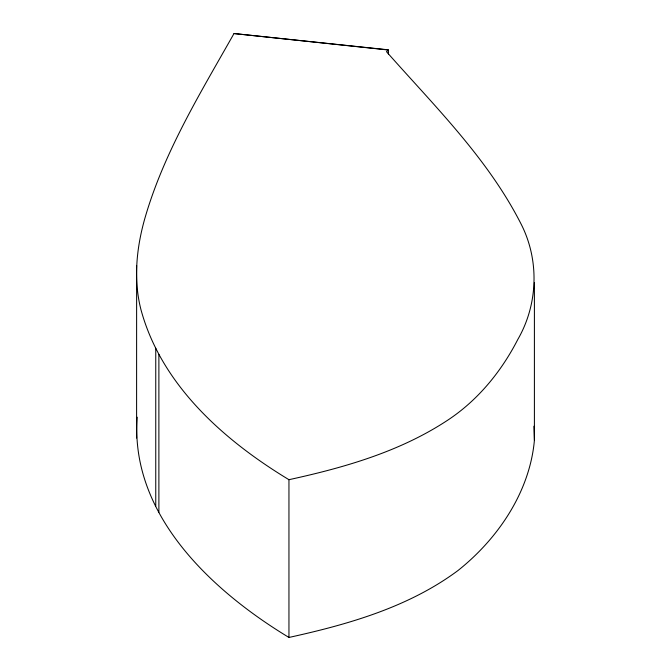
<?xml version="1.0" encoding="UTF-8"?>
<svg xmlns="http://www.w3.org/2000/svg" width="671" height="671" viewBox="0 0 671 671"><rect width="100%" height="100%" fill="white"/><g stroke="black" fill="none" stroke-linecap="round" stroke-linejoin="round"><path stroke-width="1.01" d="M387.855 49.771L233.994 33.55C200.335 93.185 163.699 152.594 144.701 218.947C136.406 248.404 133.269 279.95 141.019 309.876C161.56 385.347 224.257 440.579 288.949 479.69C343.661 467.762 398.893 452.011 446.232 421.145C477.156 401.191 501.103 372.036 517.802 339.467C538.184 304.164 539.559 259.836 520.839 223.544C487.574 158.255 434.506 106.035 386.479 51.675L388.475 50.023L388.417 54.183M534.401 282.525L534.401 440.285C529.78 491.986 497.865 538.872 457.89 570.602C408.564 607.221 348.14 624.441 288.949 637.45C212.33 591.134 129.914 515.085 137.203 417.194M233.994 33.55L388.475 50.023M533.931 426.219L534.401 440.285M288.949 479.69L288.949 637.45M158.884 354.464L158.884 512.225M155.756 348.241L155.756 506.001M136.632 265.448L136.599 438.02"/></g></svg>
